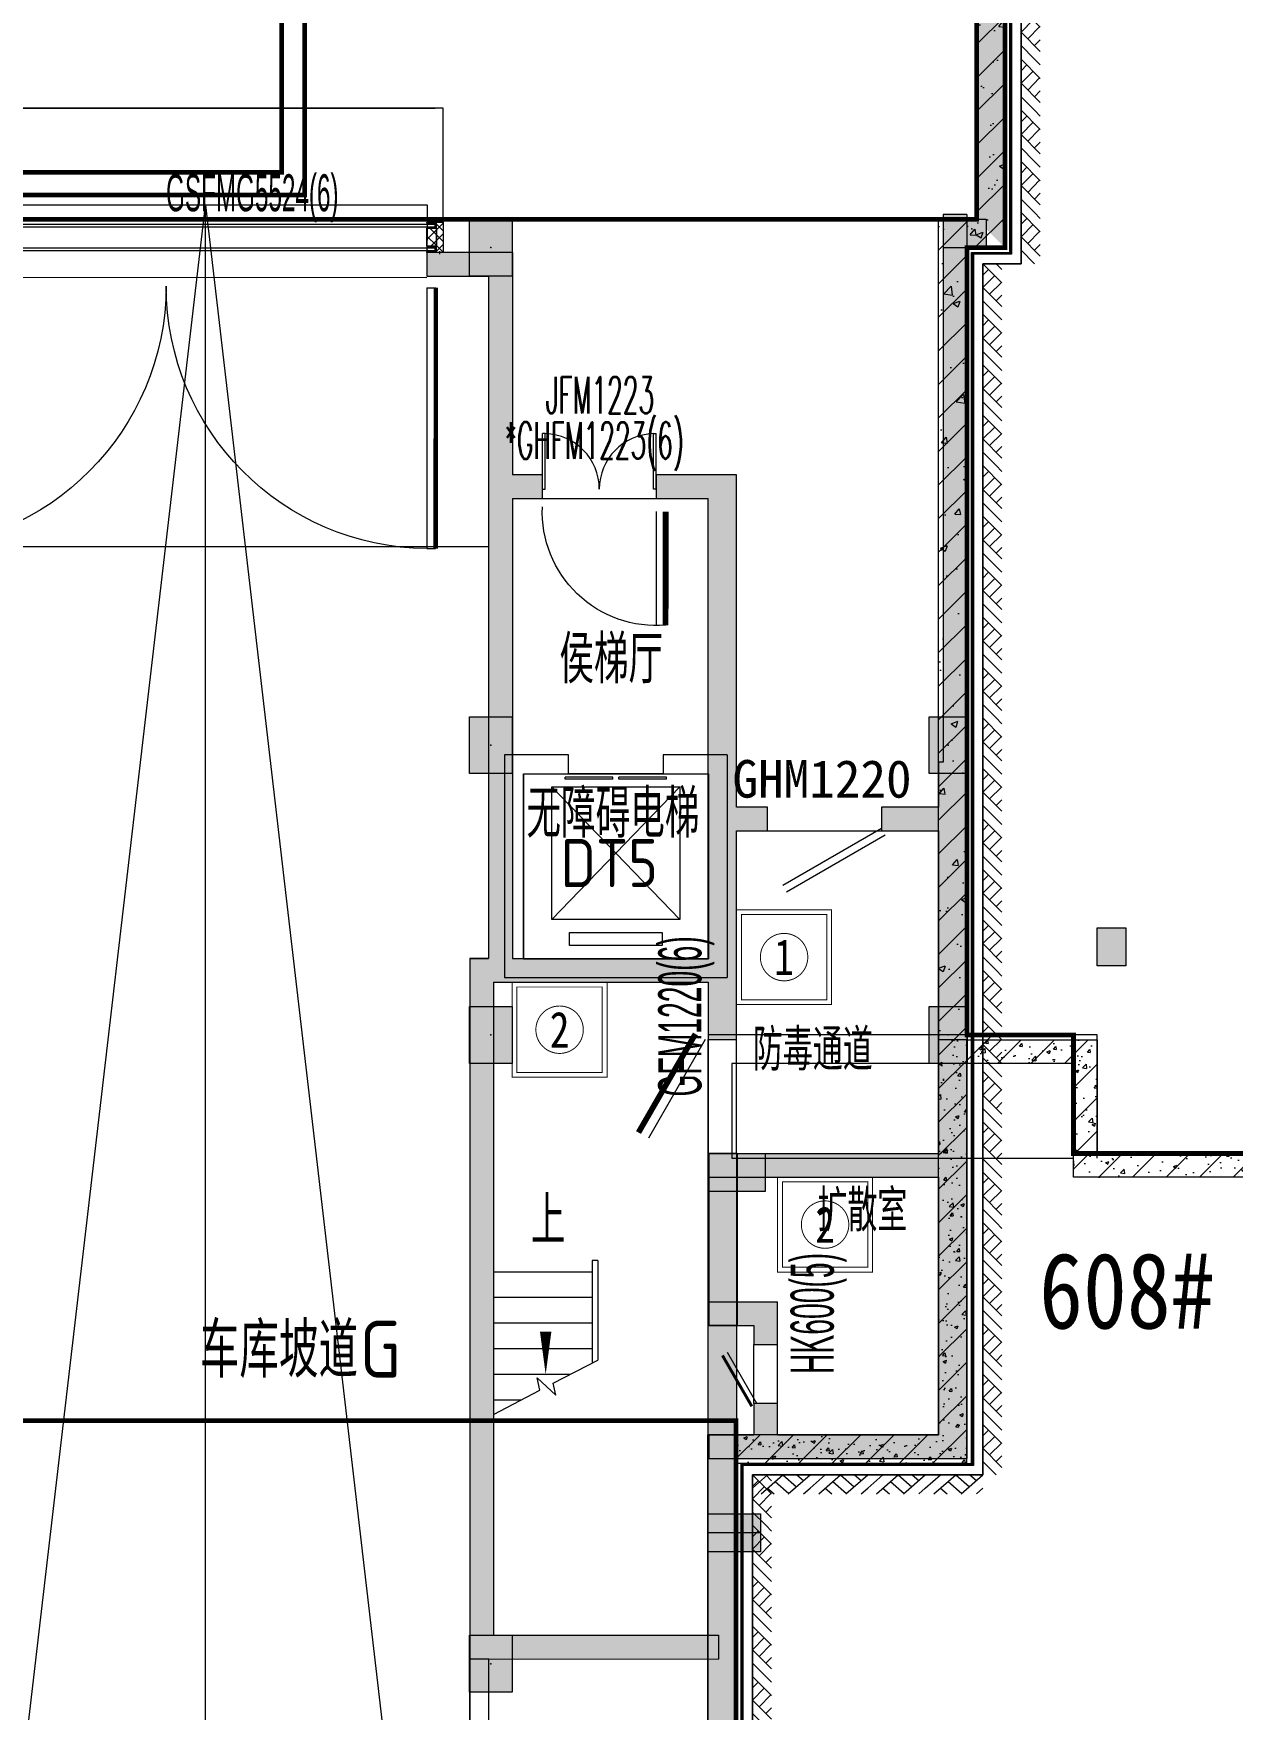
# Model space of a CAD drawing. Extents: x -264757 to 1033689, y 4049843 to 4347093.
# Drawn here: x -31994 to -19357, y 4159546 to 4177216 of the extents above; entities that cross this region are included whole.
import ezdxf
from ezdxf.enums import TextEntityAlignment as Align

# ---------------------------------------------------------------- set-up
doc = ezdxf.new("R2010")
doc.units = 0
doc.header["$LTSCALE"] = 1000
doc.header["$MEASUREMENT"] = 0
doc.linetypes.add('DASH', pattern=[0.35, 0.25, -0.1])
for name, color, linetype in [('AX-01DK-PB01$0$AX-01DK-PB01$0$PUB_TEXT', 8, 'Continuous'), ('AX-01DK-PB01$0$AX-03CK-02-PB01$0$AX-03CK-02-PB01$0$PUB_HATCH', 8, 'Continuous'), ('AX-01DK-PB01$0$AX-03CK-02-PB01$0$AX-03CK-02-PB01$0$人防$0$人防$0$A-WIND-IDEN', 8, 'Continuous')]:
    doc.layers.add(name, color=color, linetype=linetype)
for name, color, linetype, plot in [('AX-01DK-PB01$0$AX-03CK-02-PB01$0$AX-03CK-02-PB01$0$WINDOW_TEXT', 8, 'Continuous', False), ('AX-01DK-PB01$0$AX-03CK-02-PB01$0$AX-03CK-02-PB01$0$人防$0$WINDOW_TEXT', 8, 'Continuous', False), ('AX-01DK-PB01$0$AX-03CK-02-PB01$0$人防$0$人防$0$WINDOW_TEXT', 8, 'Continuous', False)]:
    doc.layers.add(name, color=color, linetype=linetype, plot=plot)
doc.layers.add('无关图层', color=8, linetype='Continuous', lineweight=0)
doc.layers.add('车位归属楼栋范围线', color=7, linetype='Continuous', true_color=0x19e6c7)
doc.styles.add('AX-01DK-PB01$0$AX-01DK-PB01$0$_TCH_DIM', font='SIMPLEX', dxfattribs={"bigfont": 'GBCBIG'})
doc.styles.add('AX-01DK-PB01$0$AX-01DK-PB01$0$AX-01DK-PB01$0$AX-001DK-01-PB01-02$0$Standard', font='gbenor.shx', dxfattribs={"bigfont": 'gbcbig.shx'})
doc.styles.add('AX-01DK-PB01$0$AX-03CK-02-PB01$0$_TCH_DIM', font='SIMPLEX', dxfattribs={"bigfont": 'GBCBIG'})
doc.styles.add('AX-01DK-PB01$0$AX-03CK-02-PB01$0$AX-03CK-02-PB01$0$_TCH_DIM_T3', font='SIMPLEX', dxfattribs={"width": 0.705882, "bigfont": 'GBCBIG'})
doc.styles.add('AX-01DK-PB01$0$AX-03CK-02-PB01$0$AX-03CK-02-PB01$0$人防$0$人防$0$_TCH_DIM', font='$ GAD E', dxfattribs={"width": 0.7, "bigfont": '$ GAD C'})
doc.styles.add('AX-01DK-PB01$0$AX-03CK-02-PB01$0$人防$0$人防$0$_TCH_WINDOW', font='$ GAD E', dxfattribs={"width": 0.7, "bigfont": '$ GAD C'})
doc.styles.add('AX-01DK-PB01$1$AX-001DK-01-PB01-02$0$Standard', font='gbenor.shx', dxfattribs={"bigfont": 'gbcbig.shx'})
doc.styles.add('AX-01DK-PB01$1$AX-001DK-01-PB01-02$0$黑体', font='simhei.ttf')
doc.styles.get("Standard").update_dxf_attribs({"font": 'gbenor.shx', "bigfont": 'gbcbig.shx'})
doc.styles.add('坑编号', font='', dxfattribs={"width": 0.8})
doc.styles.add('宋体', font='')
doc.styles.get('坑编号').set_extended_font_data('SimSun')
doc.styles.get('宋体').set_extended_font_data('SimSun')
pattern_1 = [(45, (-345.37, -29.125), (-56.12660076, 56.12660076), []), (135, (-345.37, -29.125), (-56.12660076, -56.12660076), [])]

# ---------------------------------------------------------------- blocks, each defined once
blk = doc.blocks.new('AX-01DK-PB01-DT$0$$DORLIB2D$00000127')
at = {"layer": '无关图层'}
for points in [[(-0.533, 0.795), (-0.533, 0.69)], [(-0.033, 0.795), (-0.533, 0.795)], [(-0.033, 0.795), (-0.033, 0.69)], [(0.533, 0.795), (0.033, 0.795)], [(0.033, 0.795), (0.033, 0.69)], [(0.533, 0.795), (0.533, 0.69)], [(-0.033, 0.69), (-0.533, 0.69)], [(0.533, 0.69), (0.033, 0.69)], [(0.5, 0.5), (-0.5, 0.5)]]:
    blk.add_lwpolyline(points, dxfattribs=at)
blk = doc.blocks.new('AX-01DK-PB01-DT$0$sdfsdfgdgdgh')
at = {"layer": '无关图层'}
for p, q in [((413949, 4407651), (413274, 4407651)), ((413274, 4407651), (413274, 4405301)), ((413949, 4407451), (413949, 4407651)), ((415624, 4407651), (414949, 4407651)), ((414949, 4407651), (414949, 4407451)), ((415624, 4407651), (415624, 4405301)), ((413474, 4407451), (413949, 4407451)), ((413474, 4407451), (413474, 4405501)), ((413774, 4405914), (413774, 4407314)), ((413774, 4407314), (415124, 4407314)), ((413774, 4405914), (415124, 4407314)), ((413774, 4407314), (415124, 4405914)), ((414949, 4407451), (415424, 4407451)), ((415124, 4407314), (415124, 4405914)), ((415424, 4407451), (415424, 4405501)), ((415124, 4405914), (413774, 4405914)), ((413962, 4405639), (413962, 4405776)), ((413962, 4405776), (414937, 4405776)), ((414937, 4405776), (414937, 4405639)), ((414937, 4405639), (413962, 4405639)), ((413474, 4405501), (415424, 4405501)), ((413274, 4405301), (415624, 4405301))]:
    blk.add_line(p, q, dxfattribs=at)
blk.add_lwpolyline([(413474, 4405501), (413474, 4407451), (415424, 4407451), (415424, 4405501)], close=True, dxfattribs=at)
at = {"layer": '无关图层', "xscale": 1000, "yscale": -200, "zscale": 200}
blk.add_blockref('AX-01DK-PB01-DT$0$$DORLIB2D$00000127', (414449, 4407551), dxfattribs=at)
blk = doc.blocks.new('AX-01DK-PB01$1$$LinePat$素土夯实')
at = {"layer": '无关图层'}
for p, q in [((0, -210), (210, 0)), ((120, -300), (420, 0)), ((420, 0), (608, -188)), ((495, -300), (795, 0)), ((615, 0), (705, -90)), ((210, -210), (300, -300)), ((315, -105), (502, -293)), ((705, -300), (795, -210))]:
    blk.add_line(p, q, dxfattribs=at)
blk = doc.blocks.new('ghdffg44')
at = {"layer": '无关图层'}
h = blk.add_hatch(dxfattribs=at)
h.set_pattern_fill('ANSI37', color=256, scale=50)
h.set_pattern_definition(pattern_1)
h.paths.add_polyline_path([(18259341, 53553200), (18259241, 53553200), (18259241, 53552890), (18259341, 53552890), (18259341, 53552885), (18259171, 53552885), (18259171, 53553205), (18259341, 53553205)])
h = blk.add_hatch(dxfattribs=at)
h.set_pattern_fill('ANSI37', color=256, scale=50)
h.set_pattern_definition(pattern_1)
h.paths.add_polyline_path([(18259241, 53553140), (18259341, 53553140), (18259341, 53552950), (18259241, 53552950)])
for p, q in [((18259206, 53553223), (18259206, 53553193)), ((18259171, 53552885), (18259171, 53551685)), ((18259171, 53551685), (18264926, 53551685))]:
    blk.add_line(p, q, dxfattribs=at)
for points in [[(18259341, 53553200), (18259241, 53553200), (18259241, 53552890), (18259341, 53552890), (18259341, 53552885), (18259171, 53552885), (18259171, 53553205), (18259341, 53553205)], [(18259331, 53553150), (18259336, 53553150), (18259336, 53553145), (18259246, 53553145), (18259246, 53553195), (18259336, 53553195), (18259336, 53553190), (18259331, 53553190), (18259331, 53553185), (18259341, 53553185), (18259341, 53553200), (18259241, 53553200), (18259241, 53553140), (18259341, 53553140), (18259341, 53553155), (18259331, 53553155)], [(18259241, 53553140), (18259341, 53553140), (18259341, 53552950), (18259241, 53552950)], [(18259331, 53552900), (18259336, 53552900), (18259336, 53552895), (18259246, 53552895), (18259246, 53552945), (18259336, 53552945), (18259336, 53552940), (18259331, 53552940), (18259331, 53552935), (18259341, 53552935), (18259341, 53552950), (18259241, 53552950), (18259241, 53552890), (18259341, 53552890), (18259341, 53552905), (18259331, 53552905)]]:
    blk.add_lwpolyline(points, close=True, dxfattribs=at)
for points in [[(18259256, 53553185), (18259256, 53553155)], [(18259256, 53552935), (18259256, 53552905)]]:
    blk.add_lwpolyline(points, dxfattribs=at)
blk = doc.blocks.new('*U130')
at = {"layer": '无关图层'}
for p, q in [((20, 5335), (20, -335)), ((50, 5335), (50, -335)), ((270, 5335), (270, -335)), ((300, 5335), (300, -335))]:
    blk.add_line(p, q, dxfattribs=at)
at = {"layer": '无关图层', "xscale": -1, "rotation": 90}
blk.add_blockref('ghdffg44', (53553205, 18264591), dxfattribs=at)
at = {"layer": '无关图层', "rotation": 90}
blk.add_blockref('ghdffg44', (53553205, -18259591), dxfattribs=at)
at = {"layer": '无关图层'}
blk.add_attdef('卷帘名称', text='', height=350, rotation=90, dxfattribs=at).set_placement((759, 2500), align=Align.CENTER)
blk = doc.blocks.new('*U105')
at = {"layer": '无关图层', "const_width": 10}
for points in [[(1000, 0), (0, 0), (0, 1000), (1000, 1000)], [(950, 50), (50, 50), (50, 950), (950, 950)]]:
    blk.add_lwpolyline(points, close=True, dxfattribs=at)
blk.add_lwpolyline([(500, 750, 0.098491), (404, 731, 0.098491), (323, 677, 0.098491), (269, 596, 0.098491), (250, 500, 0.098491), (269, 404, 0.098491), (323, 323, 0.098491), (404, 269, 0.098491), (500, 250, 0.098491), (596, 269, 0.098491), (677, 323, 0.098491), (731, 404, 0.098491), (750, 500, 0.098491), (731, 596, 0.098491), (677, 677, 0.098491), (596, 731, 0.098491)], format="xyb", close=True, dxfattribs=at)
at = {"layer": '无关图层', "style": '坑编号', "width": 0.8}
blk.add_attdef('X', text='', height=380, dxfattribs=at).set_placement((500, 500), align=Align.MIDDLE_CENTER)
blk = doc.blocks.new('*U111')
at = {"layer": '无关图层', "const_width": 10}
for points in [[(1000, 0), (0, 0), (0, 1000), (1000, 1000)], [(950, 50), (50, 50), (50, 950), (950, 950)]]:
    blk.add_lwpolyline(points, close=True, dxfattribs=at)
blk.add_lwpolyline([(500, 750, 0.098491), (404, 731, 0.098491), (323, 677, 0.098491), (269, 596, 0.098491), (250, 500, 0.098491), (269, 404, 0.098491), (323, 323, 0.098491), (404, 269, 0.098491), (500, 250, 0.098491), (596, 269, 0.098491), (677, 323, 0.098491), (731, 404, 0.098491), (750, 500, 0.098491), (731, 596, 0.098491), (677, 677, 0.098491), (596, 731, 0.098491)], format="xyb", close=True, dxfattribs=at)
at = {"layer": '无关图层', "style": '坑编号', "width": 0.8}
blk.add_attdef('X', text='', height=380, dxfattribs=at).set_placement((500, 500), align=Align.MIDDLE_CENTER)
blk = doc.blocks.new('*U129')
at = {"layer": '无关图层', "const_width": 10}
for points in [[(1000, 0), (0, 0), (0, 1000), (1000, 1000)], [(950, 50), (50, 50), (50, 950), (950, 950)]]:
    blk.add_lwpolyline(points, close=True, dxfattribs=at)
blk.add_lwpolyline([(500, 750, 0.098491), (404, 731, 0.098491), (323, 677, 0.098491), (269, 596, 0.098491), (250, 500, 0.098491), (269, 404, 0.098491), (323, 323, 0.098491), (404, 269, 0.098491), (500, 250, 0.098491), (596, 269, 0.098491), (677, 323, 0.098491), (731, 404, 0.098491), (750, 500, 0.098491), (731, 596, 0.098491), (677, 677, 0.098491), (596, 731, 0.098491)], format="xyb", close=True, dxfattribs=at)
at = {"layer": '无关图层', "style": '坑编号', "width": 0.8}
blk.add_attdef('X', text='', height=380, dxfattribs=at).set_placement((500, 500), align=Align.MIDDLE_CENTER)
blk = doc.blocks.new('SX-CK-PB001-WNC$1$20211103.13313578')
at = {"layer": '无关图层'}
h = blk.add_hatch(color=256, dxfattribs=at)
h.dxf.hatch_style = 1
h.paths.add_polyline_path([(0, 600), (450, 600), (450, 0), (0, 0)])
blk.add_lwpolyline([(0, 600), (450, 600), (450, 0), (0, 0)], close=True, dxfattribs=at)
blk.add_point((225, 300), dxfattribs=at)
blk = doc.blocks.new('SX-CK-PB001-WNC$1$20211103.13313888')
at = {"layer": '无关图层'}
h = blk.add_hatch(color=256, dxfattribs=at)
h.dxf.hatch_style = 1
h.paths.add_polyline_path([(0, 600), (400, 600), (400, 0), (0, 0)])
blk.add_lwpolyline([(0, 600), (400, 600), (400, 0), (0, 0)], close=True, dxfattribs=at)
blk.add_point((200, 300), dxfattribs=at)
blk = doc.blocks.new('AX-01DK-PB01$0$AX-03CK-02-PB01$0$AX-03CK-02-PB01$0$人防$0$人防$0$$DorLib2D$00000191')
at = {"layer": '无关图层'}
blk.add_line((-0.5, 0.15), (0.366, 0.65), dxfattribs=at)
at = {"layer": '无关图层', "const_width": 0.05}
blk.add_lwpolyline([(-0.55, 0.237), (0.316, 0.737)], dxfattribs=at)
blk = doc.blocks.new('AX-01DK-PB01$0$AX-03CK-02-PB01$0$AX-03CK-02-PB01$0$人防$0$$DorLib2D$00000181')
at = {"layer": '无关图层'}
for p, q in [((-0.533, 0.141), (0.333, 0.641)), ((-0.5, 0.083), (0.366, 0.583))]:
    blk.add_line(p, q, dxfattribs=at)
blk = doc.blocks.new('AX-01DK-PB01$0$AX-03CK-02-PB01$0$人防$0$人防$0$$U_DORLIB2D$00000002')
at = {"layer": '无关图层'}
for p, q in [((-0.5, 0.545), (-0.5167, 0.545)), ((-0.5, 0.045), (-0.5, 0.545)), ((0.5, 0.045), (0.5, 0.545)), ((0.5, 0.545), (0.5167, 0.545)), ((-0.5, 0.045), (-0.5167, 0.045)), ((0.5, 0.045), (0.5167, 0.045)), ((-0.5, 0.025), (0.5, 0.025))]:
    blk.add_line(p, q, dxfattribs=at)
at = {"layer": '无关图层', "const_width": 0.00833}
for points in [[(-0.5167, 0.045), (-0.5167, 0.545)], [(0.5167, 0.045), (0.5167, 0.545)]]:
    blk.add_lwpolyline(points, dxfattribs=at)
at = {"layer": '无关图层'}
for centre, start, end in [((-0.5042, 0.0408), 0.0945, 89.5248), ((0.5042, 0.0408), 90.4752, 179.9055)]:
    blk.add_arc(centre, 0.5042, start, end, dxfattribs=at)
blk = doc.blocks.new('AX-01DK-PB01$0$AX-03CK-02-PB01$0$AX-03CK-02-PB01$0$$U_DORLIB2D$00000009')
at = {"layer": '无关图层'}
blk.add_line((0.5, 0.219), (0.5, 1.213), dxfattribs=at)
at = {"layer": '无关图层', "const_width": 0.05}
blk.add_lwpolyline([(0.583, 0.219), (0.583, 1.219)], dxfattribs=at)
at = {"layer": '无关图层'}
blk.add_arc((0.5, 0.219), 1.001, 85.224, 182.3859, dxfattribs=at)
blk = doc.blocks.new('AX-01DK-PB01$0$AX-001DK-01-PB01-02$0$$DorLib2D$00000002')
at = {"layer": '无关图层'}
for p, q in [((-0.5, 0), (-0.5, 0.4875)), ((-0.475, 0.4875), (-0.5, 0.4875)), ((-0.475, 0), (-0.475, 0.4875)), ((0.475, 0), (0.475, 0.4875)), ((0.475, 0.4875), (0.5, 0.4875)), ((0.5, 0), (0.5, 0.4875)), ((-0.5, 0), (-0.475, 0)), ((0.5, 0), (0.475, 0))]:
    blk.add_line(p, q, dxfattribs=at)
at = {"layer": '无关图层', "lineweight": 13}
for centre, start, end in [((-0.4875, 0), 0, 88.53072), ((0.4875, 0), 91.46928, 180)]:
    blk.add_arc(centre, 0.4875, start, end, dxfattribs=at)

msp = doc.modelspace()

# ---------------------------------------------------------------- hatches: boundary and pattern name
at = {"layer": 'AX-01DK-PB01$0$AX-03CK-02-PB01$0$AX-03CK-02-PB01$0$PUB_HATCH'}
for points in [[(-22407.4, 4175308.4), (-22407.4, 4169533), (-22157.4, 4169533), (-22157.4, 4175308.4)], [(-26947.4, 4174907.2), (-27847.4, 4174907.3), (-27847.4, 4174657.3), (-27197.4, 4174657.2)], [(-26947.4, 4174907.2), (-27197.4, 4174657.2), (-27197.4, 4172437.6), (-27030.7, 4172437.6), (-26947.4, 4172562.6)], [(-26947.4, 4172312.6), (-26631.2, 4172312.6), (-26631.2, 4172562.6), (-26947.4, 4172562.6), (-27030.7, 4172437.6)], [(-24583.7, 4172562.3), (-25431.2, 4172562.4), (-25431.2, 4172312.4), (-24883.7, 4172312.4)], [(-24683.6, 4168933.3), (-24583.6, 4169058.3), (-24583.7, 4172562.3), (-24883.7, 4172312.4), (-24883.6, 4168933.3)], [(-27030.7, 4172437.6), (-27197.4, 4172437.6), (-27197.4, 4167463), (-27072.4, 4167379.7), (-26947.4, 4167463), (-26947.4, 4172312.6)], [(-22157.4, 4169533), (-22457.4, 4169533), (-22457.4, 4169058), (-22357.4, 4168933), (-22157.4, 4168933)], [(-24783.6, 4167337.8), (-24583.6, 4167337.8), (-24583.6, 4168808.3), (-24683.6, 4168933.3), (-24883.6, 4168933.3), (-24883.6, 4167462.8)], [(-24583.6, 4168808.3), (-24257.4, 4168808.2), (-24257.4, 4169058.2), (-24583.6, 4169058.3), (-24683.6, 4168933.3)], [(-22457.4, 4169058), (-23057.4, 4169058.1), (-23057.4, 4168808.1), (-22457.4, 4168808), (-22357.4, 4168933)], [(-22357.4, 4168933), (-22457.4, 4168808), (-22457.4, 4165408), (-22357.4, 4165283), (-22157.4, 4165283), (-22157.4, 4168933)], [(-27147.4, 4167213), (-27397.4, 4167463.1), (-27397.4, 4160078.6), (-27147.4, 4160328.6)], [(-27397.4, 4167463.1), (-27147.4, 4167213), (-27072.4, 4167213), (-27072.4, 4167379.7), (-27197.4, 4167463)], [(-27072.4, 4167379.7), (-27072.4, 4167213), (-24883.6, 4167212.8), (-24783.6, 4167337.8), (-24883.6, 4167462.8), (-26947.4, 4167463)], [(-24883.6, 4167212.8), (-24883.6, 4166608.3), (-24583.6, 4166608.3), (-24583.6, 4167337.8), (-24783.6, 4167337.8)], [(-24583.6, 4165408.3), (-24883.6, 4165408.3), (-24883.5, 4165158.3)], [(-24883.5, 4165158.3), (-22457.4, 4165158), (-22357.4, 4165283), (-22457.4, 4165408), (-24583.6, 4165408.3)], [(-22357.4, 4165283), (-22457.4, 4165158), (-22457.4, 4162443.1), (-22157.4, 4162193.1), (-22157.4, 4165283)], [(-24876.3, 4163593.3), (-24401.4, 4163593.3), (-24151.4, 4163843.3), (-24876.3, 4163843.3)], [(-24401.4, 4163593.3), (-24401.4, 4163393.3), (-24151.4, 4163393.3), (-24151.4, 4163843.3)], [(-24151.3, 4162443.3), (-24151.3, 4162773.3), (-24401.3, 4162773.3), (-24401.3, 4162443.3), (-24276.4, 4162360)], [(-24876.4, 4162193.4), (-24276.4, 4162193.3), (-24276.4, 4162360), (-24401.3, 4162443.3), (-24876.3, 4162443.4)], [(-24276.4, 4162360), (-24276.4, 4162193.3), (-22157.4, 4162193.1), (-22457.4, 4162443.1), (-24151.3, 4162443.3)], [(-27147.4, 4160328.6), (-27397.4, 4160078.6), (-24776.4, 4160078.4), (-24776.4, 4160328.4)]]:
    msp.add_hatch(color=256, dxfattribs=at).paths.add_polyline_path(points)
at = {"layer": '无关图层'}
for points in [[(-22055.5, 4195663.1), (-22055.5, 4175258), (-21755.5, 4174958), (-21755.5, 4195663.1)], [(-22407.4, 4174958), (-21954.6, 4174958), (-21954.6, 4175258), (-22407.4, 4175258)], [(-21754.6, 4174958), (-21754.6, 4174958), (-21754.6, 4175258), (-21754.6, 4175258)], [(-20783.1, 4167788), (-20483.1, 4167788), (-20483.1, 4167388), (-20783.1, 4167388)], [(-24283.3, 4165008), (-24883.3, 4165008), (-24883.3, 4165408), (-24283.3, 4165408)], [(-24876.7, 4165408.3), (-24877.2, 4163593.4), (-24577.2, 4163593.3), (-24576.7, 4165408.2)], [(-24889.6, 4162443.4), (-24889.6, 4139854.3), (-24589.6, 4139854.3), (-24589.6, 4162443.4)], [(-24333.6, 4161208), (-24883.5, 4161208), (-24883.5, 4161608), (-24333.6, 4161608)]]:
    msp.add_hatch(color=256, dxfattribs=at).paths.add_polyline_path(points)
h = msp.add_hatch(dxfattribs=at)
h.set_pattern_fill('钢筋混凝土', color=256, scale=100)
h.set_pattern_definition([(45, (-4e-05, 0.0001), (-176.776695, 176.776695), []), (50, (-4e-05, 0.0001), (717.26018, -62.752135), [75, -825]), (355, (-4e-05, 0.0001), (-138.75133, 752.19213), [60, -660]), (100.4514, (59.8, -5.2), (578.50938, 689.43954), [63.74019, -701.14211]), (46.1842, (-4e-05, 200), (1067.24105, -165.51901), [112.5, -1237.5]), (96.6356, (88.9, 186.2), (934.6627, 974.11787), [95.6103, -1051.713]), (351.1842, (-4e-05, 200), (934.66195, 974.1186), [90, -990]), (21, (100, 150), (596.90705, -402.61889), [75, -825]), (326, (100, 150), (243.31533, 725.15005), [60, -660]), (71.4514, (149.74, 116.45), (840.22263, 322.5305), [63.74019, -701.14211]), (37.5, (-4e-05, 0.0001), (12.159855, 332.893854), [0, -652, 0, -670, 0, -662.5]), (7.5, (-4e-05, 0.0001), (263.069537, 394.411712), [0, -382, 0, -637, 0, -252.5]), (327.5, (-223, 0.0001), (533.822436, -22.554872), [0, -250, 0, -780, 0, -1035]), (317.5, (-323, 0.0001), (583.18617, 100.10498), [0, -325, 0, -518, 0, -735])])
h.paths.add_polyline_path([(-22054.6, 4182113.1), (-21754.6, 4182113.1), (-21754.6, 4174958), (-22154.6, 4174958), (-22154.6, 4166608), (-22454.6, 4166608), (-22454.6, 4175258), (-22054.6, 4175258)])
h = msp.add_hatch(dxfattribs=at)
h.set_pattern_fill('ARMORED', color=256, scale=100)
h.set_pattern_definition([(50, (-4e-05, 0.0001), (358.630091, -31.376067), [37.5, -412.5]), (355, (-4e-05, 0.0001), (-69.375667, 376.096067), [30, -330]), (100.4514, (29.9, -2.6), (289.25469, 344.71977), [31.870095, -350.571056]), (46.1842, (-4e-05, 100), (533.620524, -82.759507), [56.25, -618.75]), (96.6356, (44.47, 93.1), (467.33135, 487.058935), [47.805144, -525.8565]), (351.1842, (-4e-05, 100), (467.33097, 487.0593), [45, -495]), (21, (50, 75), (298.453526, -201.309445), [37.5, -412.5]), (326, (50, 75), (121.657666, 362.575023), [30, -330]), (71.4514, (74.87, 58.22), (420.111314, 161.265248), [31.870095, -350.571056]), (37.5, (-4e-05, 0.0001), (6.0799277, 166.446927), [0, -326, 0, -335, 0, -331.25]), (7.5, (-4e-05, 0.0001), (131.534769, 197.205856), [0, -191, 0, -318.5, 0, -126.25]), (327.5, (-111.5, 0.0001), (266.911218, -11.277436), [0, -125, 0, -390, 0, -517.5]), (317.5, (-161.5, 0.0001), (291.593085, 50.052491), [0, -162.5, 0, -259, 0, -367.5]), (45, (-4e-05, 0.0001), (-176.776695, 176.776695), [])])
h.paths.add_polyline_path([(-24583.3, 4162143.2), (-22158.3, 4162143.1), (-22158.3, 4166608), (-22458.3, 4166608), (-22458.3, 4162443.1), (-24583.3, 4162443.1)])
h = msp.add_hatch(dxfattribs=at)
h.set_pattern_fill('ARMORED', color=256, scale=50, style=0)
h.set_pattern_definition([(50, (-4e-05, 0.0001), (358.630091, -31.376067), [37.5, -412.5]), (355, (-4e-05, 0.0001), (-69.375667, 376.096067), [30, -330]), (100.4514, (29.9, -2.6), (289.25469, 344.71977), [31.870095, -350.571056]), (46.1842, (-4e-05, 100), (533.620524, -82.759507), [56.25, -618.75]), (96.6356, (44.47, 93.1), (467.33135, 487.058935), [47.805144, -525.8565]), (351.1842, (-4e-05, 100), (467.33097, 487.0593), [45, -495]), (21, (50, 75), (298.453526, -201.309445), [37.5, -412.5]), (326, (50, 75), (121.657666, 362.575023), [30, -330]), (71.4514, (74.87, 58.22), (420.111314, 161.265248), [31.870095, -350.571056]), (37.5, (-4e-05, 0.0001), (6.0799277, 166.446927), [0, -326, 0, -335, 0, -331.25]), (7.5, (-4e-05, 0.0001), (131.534769, 197.205856), [0, -191, 0, -318.5, 0, -126.25]), (327.5, (-111.5, 0.0001), (266.911218, -11.277436), [0, -125, 0, -390, 0, -517.5]), (317.5, (-161.5, 0.0001), (291.593085, 50.052491), [0, -162.5, 0, -259, 0, -367.5]), (45, (-4e-05, 0.0001), (-176.776695, 176.776695), [])])
h.paths.add_polyline_path([(-22158.3, 4166608), (-20783.1, 4166608), (-20783.1, 4165408), (-21033.1, 4165408), (-21033.1, 4166358), (-22158.3, 4166358)])
h = msp.add_hatch(dxfattribs=at)
h.set_pattern_fill('ARMORED', color=256, scale=100)
h.set_pattern_definition([(50, (-1094319.67, 3769420.53), (358.63009, -31.37607), [37.5, -412.5]), (355, (-1094319.67, 3769420.53), (-69.37567, 376.09607), [30, -330]), (100.4514, (-1094289.8, 3769417.9), (289.25469, 344.71977), [31.8701, -350.57106]), (46.1842, (-1094319.67, 3769520.53), (533.62052, -82.7595), [56.25, -618.75]), (96.6356, (-1094275.2, 3769513.63), (467.33135, 487.05894), [47.80514, -525.8565]), (351.1842, (-1094319.67, 3769520.5), (467.33097, 487.0593), [45, -495]), (21, (-1094269.67, 3769495.53), (298.453526, -201.309445), [37.5, -412.5]), (326, (-1094269.67, 3769495.53), (121.65767, 362.57502), [30, -330]), (71.4514, (-1094244.8, 3769478.75), (420.11131, 161.26525), [31.8701, -350.57106]), (37.5, (-1094319.67, 3769420.53), (6.079928, 166.446927), [0, -326, 0, -335, 0, -331.25]), (7.5, (-1094319.67, 3769420.53), (131.53477, 197.205856), [0, -191, 0, -318.5, 0, -126.25]), (327.5, (-1094431.17, 3769420.53), (266.911218, -11.277436), [0, -125, 0, -390, 0, -517.5]), (317.5, (-1094481.17, 3769420.53), (291.593085, 50.05249), [0, -162.5, 0, -259, 0, -367.5]), (45, (-1094319.67, 3769420.53), (-176.776695, 176.776695), [])])
h.paths.add_polyline_path([(-24883.6, 4165408), (-24583.6, 4165408), (-24583.3, 4152908), (-24883.3, 4152908)])
h = msp.add_hatch(color=256, dxfattribs=at)
h.dxf.hatch_style = 1
h.paths.add_polyline_path([(-24283.3, 4165008), (-24883.3, 4165008), (-24883.3, 4165408), (-24283.3, 4165408)])
h = msp.add_hatch(dxfattribs=at)
h.set_pattern_fill('ARMORED', color=256, scale=50, style=0)
h.set_pattern_definition([(50, (-24883.4, 4152908.02), (358.63, -31.376), [37.5, -412.5]), (355, (-24883.4, 4152908.02), (-69.376, 376.096), [30, -330]), (100.4514, (-24853.53, 4152905.4), (289.255, 344.72), [31.87, -350.571]), (46.1842, (-24883.4, 4153008.02), (533.62, -82.76), [56.25, -618.75]), (96.6356, (-24838.94, 4153001.13), (467.331, 487.059), [47.805, -525.856]), (351.184, (-24883.4, 4153008), (467.33, 487.06), [45, -495]), (21, (-24833.4, 4152983.02), (298.4535, -201.3094), [37.5, -412.5]), (326, (-24833.4, 4152983.02), (121.658, 362.575), [30, -330]), (71.4514, (-24808.54, 4152966.25), (420.111, 161.265), [31.87, -350.571]), (37.5, (-24883.41, 4152908.02), (6.0799, 166.4469), [0, -326, 0, -335, 0, -331.25]), (7.5, (-24883.41, 4152908.02), (131.5348, 197.2059), [0, -191, 0, -318.5, 0, -126.25]), (327.5, (-24994.91, 4152908.02), (266.9112, -11.2774), [0, -125, 0, -390, 0, -517.5]), (317.5, (-25044.91, 4152908.02), (291.593, 50.0525), [0, -162.5, 0, -259, 0, -367.5]), (45, (-24883.41, 4152908.02), (-176.7767, 176.7767), [])])
h.paths.add_polyline_path([(-21033.1, 4165408), (-18533.5, 4165408), (-18533.5, 4165158), (-21033.1, 4165158)])
h = msp.add_hatch(color=256, dxfattribs=at)
h.dxf.hatch_style = 1
h.paths.add_polyline_path([(-24333.5, 4161608), (-24333.5, 4161408), (-24633.3, 4161408), (-24633, 4161408), (-24883, 4161408), (-24883.3, 4161608)])

# ---------------------------------------------------------------- linework, layer by layer
for p, q in [((-22055.5, 4195663.1), (-22055.5, 4175258)), ((-21755.5, 4195663.1), (-21755.5, 4174958)), ((-21705, 4174908), (-21704.9, 4195408)), ((-21694.9, 4195398), (-21695, 4174898)), ((-21684.9, 4195388), (-21685, 4174888)), ((-21585, 4174788), (-21584.9, 4195288)), ((-21584.9, 4195288), (-21585, 4174788)), ((-33347.6, 4175408), (-27846.6, 4175408)), ((-32932.9, 4151808), (-30182.9, 4175406.7)), ((-30182.9, 4151808), (-30182.9, 4175406.7, 0)), ((-30182.9, 4175406.7), (-27432.9, 4151808)), ((-27846.6, 4175408), (-27848.6, 4174658)), ((-22407.4, 4175308.4), (-22407.4, 4169533)), ((-22157.4, 4175308.4), (-22407.4, 4175308.4)), ((-22157.4, 4175308.4), (-22157.4, 4169533)), ((-22407.4, 4175258), (-21954.6, 4175258)), ((-22407.4, 4175258), (-22407.4, 4174958)), ((-21954.6, 4175258), (-21954.6, 4174958)), ((-21754.6, 4175258), (-21754.6, 4175258)), ((-21754.6, 4175258), (-21754.6, 4174958)), ((-21754.6, 4175258), (-21754.6, 4174958)), ((-22407.4, 4174958), (-21954.6, 4174958)), ((-21754.6, 4174958), (-21754.6, 4174958)), ((-26947.4, 4174907.2), (-27847.4, 4174907.3)), ((-27847.4, 4174907.3), (-27847.4, 4174657.3)), ((-26947.4, 4174907.2), (-26947.4, 4172562.6)), ((-22107.7, 4162138.7), (-22107.8, 4174908)), ((-22107.8, 4174908), (-21705, 4174908)), ((-21695, 4174898), (-22097.8, 4174898)), ((-22097.8, 4174898), (-22097.7, 4162128.7)), ((-21685, 4174888), (-22087.8, 4174888)), ((-22087.8, 4174888), (-22087.7, 4162118.7)), ((-21987.7, 4162018.7), (-21987.8, 4174788)), ((-21987.8, 4174788), (-21585, 4174788)), ((-21585, 4174788), (-21987.8, 4174788)), ((-21987.8, 4174788), (-21987.7, 4162018.7)), ((-27848.6, 4174658), (-27197.6, 4174658.2)), ((-27847.4, 4174657.3), (-27197.4, 4174657.2)), ((-27197.6, 4174658.2), (-27197.6, 4167464)), ((-27197.4, 4174657.2), (-27197.4, 4172437.6)), ((-26631.2, 4172562.6), (-26947.4, 4172562.6)), ((-26631.2, 4172312.6), (-26631.2, 4172562.6)), ((-24583.7, 4172562.3), (-25431.2, 4172562.4)), ((-25431.2, 4172562.4), (-25431.2, 4172312.4)), ((-24583.6, 4169058.3), (-24583.7, 4172562.3)), ((-27197.4, 4172437.6), (-27197.4, 4167463)), ((-26947.4, 4172312.6), (-26631.2, 4172312.6)), ((-26947.4, 4172312.6), (-26947.4, 4167463)), ((-26631.2, 4172312.6), (-25431.2, 4172312.4)), ((-25431.2, 4172312.4), (-24883.7, 4172312.4)), ((-24883.6, 4168933.3), (-24883.7, 4172312.4)), ((-33997.6, 4171808), (-27197.6, 4171808)), ((-22407.4, 4169533), (-22457.4, 4169533)), ((-22457.4, 4169533), (-22457.4, 4169058)), ((-22157.4, 4169533), (-22157.4, 4168933)), ((-24883.6, 4167462.8), (-24883.6, 4168933.3)), ((-24257.4, 4169058.2), (-24583.6, 4169058.3)), ((-24257.4, 4168808.2), (-24257.4, 4169058.2)), ((-22457.4, 4169058), (-23057.4, 4169058.1)), ((-23057.4, 4169058.1), (-23057.4, 4168808.1)), ((-22157.4, 4168933), (-22157.4, 4165283)), ((-24583.6, 4168808.3), (-24257.4, 4168808.2)), ((-24583.6, 4167337.8), (-24583.6, 4168808.3)), ((-24257.4, 4168808.2), (-23057.4, 4168808.1)), ((-23057.4, 4168808.1), (-22457.4, 4168808)), ((-22457.4, 4168808), (-22457.4, 4165408)), ((-27397.2, 4167464), (-27397.6, 4151808)), ((-27397.4, 4167463.1), (-27397.4, 4160078.6)), ((-27397.4, 4167463.1), (-27197.4, 4167463)), ((-27197.6, 4167464), (-27397.2, 4167464)), ((-26947.4, 4167463), (-24883.6, 4167462.8)), ((-24583.6, 4166608.3), (-24583.6, 4167337.8)), ((-27147.4, 4167213), (-27147.4, 4160328.6)), ((-27147.4, 4167213), (-27072.4, 4167213)), ((-27072.4, 4167213), (-24883.6, 4167212.8)), ((-24883.6, 4167212.8), (-24883.6, 4166608.3)), ((-24883.6, 4165408.3), (-24883.6, 4166608.3)), ((-24883.6, 4166608.3), (-24583.6, 4166608.3)), ((-24583.6, 4165408.3), (-24583.6, 4166608.3)), ((-24583.6, 4165408.3), (-24883.6, 4165408.3)), ((-24883.6, 4165408.3), (-24883.5, 4165158.3)), ((-24876.7, 4165408.3), (-24877.2, 4163593.4)), ((-24576.7, 4165408.2), (-24876.7, 4165408.3)), ((-24583.6, 4165408.3), (-22457.4, 4165408)), ((-24576.7, 4165408.2), (-24577.2, 4163593.3)), ((-22157.4, 4165283), (-22157.4, 4162193.1)), ((-24883.5, 4165158.3), (-22457.4, 4165158)), ((-22457.4, 4165158), (-22457.4, 4162443.1)), ((-27146.3, 4164158.4), (-27146.3, 4162657.6)), ((-26106.3, 4164158.4), (-27146.3, 4164158.4)), ((-26106.3, 4164278.4), (-26106.3, 4163198)), ((-26046.3, 4164278.4), (-26106.3, 4164278.4)), ((-26046.3, 4164278.4), (-26046.3, 4163229.1)), ((-26046.3, 4164158.4), (-26046.3, 4163229.1)), ((-26106.3, 4163888.4), (-27146.3, 4163888.4)), ((-24876.3, 4163843.3), (-24151.4, 4163843.3)), ((-24876.3, 4163843.3), (-24876.3, 4163593.3)), ((-24151.4, 4163393.3), (-24151.4, 4163843.3)), ((-26106.3, 4163618.4), (-27146.3, 4163618.4)), ((-24577.2, 4163593.3), (-24877.2, 4163593.4)), ((-24876.3, 4163593.3), (-24401.4, 4163593.3)), ((-24401.4, 4163593.3), (-24401.4, 4163393.3)), ((-26106.3, 4163348.4), (-27146.3, 4163348.4)), ((-24401.3, 4162773.3), (-24401.4, 4163393.3)), ((-24401.4, 4163393.3), (-24151.4, 4163393.3)), ((-24151.3, 4162773.3), (-24151.4, 4163393.3)), ((-26516.6, 4162984.8), (-26046.3, 4163229.1)), ((-26336.5, 4163078.4), (-27146.3, 4163078.4)), ((-27146.3, 4162657.6), (-26658.4, 4162911.1)), ((-26658.4, 4162911.1), (-26687.5, 4163043)), ((-26687.5, 4163043), (-26489.3, 4162861.1)), ((-26489.3, 4162861.1), (-26516.6, 4162984.8)), ((-26856.2, 4162808.4), (-27146.3, 4162808.4)), ((-24151.3, 4162773.3), (-24401.3, 4162773.3)), ((-24401.3, 4162773.3), (-24401.3, 4162443.3)), ((-24151.3, 4162443.3), (-24151.3, 4162773.3)), ((-24889.6, 4162443.4), (-24889.6, 4139854.3)), ((-24589.6, 4162443.4), (-24889.6, 4162443.4)), ((-24876.3, 4162443.4), (-24876.4, 4162193.4)), ((-24876.3, 4162443.4), (-24401.3, 4162443.3)), ((-24589.6, 4162443.4), (-24589.6, 4139854.3)), ((-24151.3, 4162443.3), (-22457.4, 4162443.1)), ((-24876.4, 4162193.4), (-24276.4, 4162193.3)), ((-24540.8, 4132943.1), (-24537.1, 4162138.7)), ((-24537.1, 4162138.7), (-22107.7, 4162138.7)), ((-24527.1, 4162128.7), (-24530.8, 4132933.1)), ((-22097.7, 4162128.7), (-24527.1, 4162128.7)), ((-24517.1, 4162118.7), (-24520.8, 4132923.1)), ((-22087.7, 4162118.7), (-24517.1, 4162118.7)), ((-24276.4, 4162193.3), (-22157.4, 4162193.1)), ((-24420.8, 4132823.1), (-24417.2, 4162018.7)), ((-24417.2, 4162018.7), (-24420.8, 4132823.1)), ((-24417.2, 4162018.7), (-21987.7, 4162018.7)), ((-21987.7, 4162018.7), (-24417.2, 4162018.7)), ((-27147.4, 4160328.6), (-24776.4, 4160328.4)), ((-24776.4, 4160328.4), (-24776.4, 4160078.4)), ((-27397.4, 4160078.6), (-24776.4, 4160078.4)), ((-27397.4, 4151908), (-27397, 4160078.6)), ((-27397, 4160078.6), (-27197, 4160078.6)), ((-27197.4, 4152108), (-27197, 4160078.6))]:
    msp.add_line(p, q, dxfattribs=at)
for points in [[(-22054.6, 4182113.1), (-21754.6, 4182113.1), (-21754.6, 4174958), (-22154.6, 4174958), (-22154.6, 4166608), (-22454.6, 4166608), (-22454.6, 4175258), (-22054.6, 4175258)], [(-20783.1, 4167788), (-20483.1, 4167788), (-20483.1, 4167388), (-20783.1, 4167388)], [(-22158.3, 4166608), (-20783.1, 4166608), (-20783.1, 4165408), (-21033.1, 4165408), (-21033.1, 4166358), (-22158.3, 4166358)], [(-21034.3, 4165358), (-21034.3, 4166358), (-24633.9, 4166358), (-24633.9, 4165358)], [(-24883.6, 4165408), (-24583.6, 4165408), (-24583.3, 4152908), (-24883.3, 4152908)], [(-24283.3, 4165008), (-24883.3, 4165008), (-24883.3, 4165408), (-24283.3, 4165408)], [(-24283.3, 4165008), (-24883.3, 4165008), (-24883.3, 4165408), (-24283.3, 4165408)], [(-21033.1, 4165408), (-18533.5, 4165408), (-18533.5, 4165158), (-21033.1, 4165158)], [(-24333.6, 4161208), (-24883.5, 4161208), (-24883.5, 4161608), (-24333.6, 4161608)]]:
    msp.add_lwpolyline(points, close=True, dxfattribs=at)
for points in [[(-20783.8, 4165358), (-20784.3, 4166658), (-24883.9, 4166658), (-24883.9, 4165358)], [(-24583.3, 4162143.2), (-22158.3, 4162143.1), (-22158.3, 4166608), (-22458.3, 4166608), (-22458.3, 4162443.1), (-24583.3, 4162443.1), (-24583.3, 4162358.2)]]:
    msp.add_lwpolyline(points, dxfattribs=at)
msp.add_lwpolyline([(-26596.3, 4164293.4, 0, 0, 0), (-26596.3, 4163078.4, 0, 120, 0), (-26596.3, 4163528.4, 0, 0, 0)], format="xyseb", dxfattribs=at)
at = {"layer": '无关图层', "ltscale": 0.5}
msp.add_lwpolyline([(-24333.5, 4161608), (-24333.5, 4161408), (-24633.3, 4161408), (-24633, 4161408), (-24883, 4161408), (-24883.3, 4161608)], close=True, dxfattribs=at)
at = {"layer": '无关图层'}
msp.add_point((-22104.6, 4175158), dxfattribs=at)
at = {"layer": '车位归属楼栋范围线', "linetype": 'DASH', "ltscale": 5, "const_width": 50}
for points in [[(-89059.6, 4221559.2), (-89059.6, 4170077), (-79712.9, 4170077), (-79712.9, 4170377.6), (-73439.8, 4170377.6), (-73439.8, 4169128), (-33779.6, 4169128.3), (-33779.6, 4175753.5), (-29378.4, 4175753.5), (-29378.4, 4186909.9), (-33152.6, 4186909.9), (-33152.6, 4194358), (-31806.4, 4194358), (-31806.4, 4195803.4), (-32656.4, 4195803.4), (-32656.4, 4204358), (-28828.7, 4204358), (-28828.7, 4215897.7)], [(-33283.3, 4146883.7), (-33283.3, 4175514.4), (-29137.4, 4175514.4), (-29137.4, 4186656.6), (-44355, 4186656.6), (-44355, 4191625.1), (-47611.1, 4191625.1), (-47611.1, 4186680.1), (-55404.2, 4186680.1), (-55404.2, 4191908), (-58670.9, 4191908), (-58670.9, 4186858), (-70304.1, 4186858), (-70303.6, 4191907.5), (-77719.4, 4191908.3), (-77719.4, 4186558.3), (-88759.6, 4186558.3), (-88759.6, 4169777), (-77533.6, 4169777), (-77534.3, 4165409), (-76833.6, 4165408), (-76833.1, 4158725), (-81133.4, 4158725), (-81133.4, 4140728.4)], [(-24589.9, 4147414.7), (-24589.9, 4162591.4), (-39803, 4162591.4), (-39803, 4157570.6), (-50949.7, 4157570.6), (-50949.7, 4151410.9), (-58330.8, 4151410.9), (-58330.8, 4139628.4)]]:
    msp.add_lwpolyline(points, dxfattribs=at)
at = {"layer": '车位归属楼栋范围线', "linetype": 'DASH', "ltscale": 5}
for points in [[(-5783.1, 4166608, 50, 50, 0), (-13783.1, 4166608, 50, 50, 0), (-13783.1, 4165408, 50, 50, 0), (-15783.3, 4165408, 50, 50, 0), (-15783.3, 4167788, 50, 50, 0), (-18783.5, 4167788, 50, 50, 0), (-18783.3, 4165408, 50, 50, 0), (-21033.1, 4165408, 50, 50, 0), (-21033.1, 4166658, 50, 50, 0), (-22154.6, 4166658, 50, 50, 0), (-22154.6, 4174958, 50, 50, 0), (-21754.6, 4174958, 50, 50, 0), (-21756.6, 4181009.6, 50, 50, 0), (-28841, 4181007.8, 50, 50, 0), (-28841.2, 4186832.9, 50, 50, 0), (-44194.6, 4186833, 50, 50, 0)], [(-34479.6, 4175258, 50, 50, 0), (-22054.6, 4175258, 50, 50, 0), (-22055.6, 4182113.1, 0, 0, 0)]]:
    msp.add_lwpolyline(points, format="xyseb", dxfattribs=at)

# ---------------------------------------------------------------- block references
at = {"layer": '无关图层'}
for name, p, xscale, yscale, zscale, rotation in [('AX-01DK-PB01$1$$LinePat$素土夯实', (-21585, 4176945.9), 0.6785832505767205, 0.6666666666666666, 0.6666666666666666, 89.99995989218672), ('AX-01DK-PB01$1$$LinePat$素土夯实', (-21585, 4176406.4), 0.6785832505767205, 0.6666666666666666, 0.6666666666666666, 89.99995989218672), ('AX-01DK-PB01$1$$LinePat$素土夯实', (-21585, 4175867), 0.6785832505767205, 0.6666666666666666, 0.6666666666666666, 89.99995989218672), ('AX-01DK-PB01$1$$LinePat$素土夯实', (-21585, 4175327.5), 0.6785832505767205, 0.6666666666666666, 0.6666666666666666, 89.99995989218672), ('AX-01DK-PB01$1$$LinePat$素土夯实', (-21585, 4174788), 0.6785832505767205, 0.6666666666666666, 0.6666666666666666, 89.99995989218672), ('AX-01DK-PB01$1$$LinePat$素土夯实', (-21987.8, 4174256), 0.669254229315777, 0.6666666666666666, 0.6666666666666666, 90.00006438924768), ('AX-01DK-PB01$1$$LinePat$素土夯实', (-21987.8, 4173723.9), 0.669254229315777, 0.6666666666666666, 0.6666666666666666, 90.00006438924768), ('AX-01DK-PB01$1$$LinePat$素土夯实', (-21987.8, 4173191.8), 0.669254229315777, 0.6666666666666666, 0.6666666666666666, 90.00006438924768), ('AX-01DK-PB01$1$$LinePat$素土夯实', (-21987.8, 4172659.8), 0.669254229315777, 0.6666666666666666, 0.6666666666666666, 90.00006438924768), ('AX-01DK-PB01$0$AX-001DK-01-PB01-02$0$$DorLib2D$00000002', (-26031.2, 4172412.5), 1200, 1200, 100, 359.994002993622), ('AX-01DK-PB01$1$$LinePat$素土夯实', (-21987.8, 4172127.7), 0.669254229315777, 0.6666666666666666, 0.6666666666666666, 90.00006438924768), ('AX-01DK-PB01$1$$LinePat$素土夯实', (-21987.8, 4171595.7), 0.669254229315777, 0.6666666666666666, 0.6666666666666666, 90.00006438924768), ('AX-01DK-PB01$1$$LinePat$素土夯实', (-21987.8, 4171063.6), 0.669254229315777, 0.6666666666666666, 0.6666666666666666, 90.00006438924768), ('AX-01DK-PB01$1$$LinePat$素土夯实', (-21987.8, 4170531.6), 0.669254229315777, 0.6666666666666666, 0.6666666666666666, 90.00006438924768), ('AX-01DK-PB01$1$$LinePat$素土夯实', (-21987.7, 4169999.5), 0.669254229315777, 0.6666666666666666, 0.6666666666666666, 90.00006438924768), ('AX-01DK-PB01$1$$LinePat$素土夯实', (-21987.7, 4169467.5), 0.669254229315777, 0.6666666666666666, 0.6666666666666666, 90.00006438924768), ('AX-01DK-PB01$1$$LinePat$素土夯实', (-21987.7, 4168935.4), 0.669254229315777, 0.6666666666666666, 0.6666666666666666, 90.00006438924768), ('AX-01DK-PB01$1$$LinePat$素土夯实', (-21987.7, 4168403.3), 0.669254229315777, 0.6666666666666666, 0.6666666666666666, 90.00006438924768), ('AX-01DK-PB01$1$$LinePat$素土夯实', (-21987.7, 4167871.3), 0.669254229315777, 0.6666666666666666, 0.6666666666666666, 90.00006438924768), ('AX-01DK-PB01$1$$LinePat$素土夯实', (-21987.7, 4167339.2), 0.669254229315777, 0.6666666666666666, 0.6666666666666666, 90.00006438924768), ('AX-01DK-PB01$1$$LinePat$素土夯实', (-21987.7, 4166807.2), 0.669254229315777, 0.6666666666666666, 0.6666666666666666, 90.00006438924768), ('AX-01DK-PB01$1$$LinePat$素土夯实', (-21987.7, 4166275.1), 0.669254229315777, 0.6666666666666666, 0.6666666666666666, 90.00006438924768), ('AX-01DK-PB01$1$$LinePat$素土夯实', (-21987.7, 4165743.1), 0.669254229315777, 0.6666666666666666, 0.6666666666666666, 90.00006438924768), ('AX-01DK-PB01$1$$LinePat$素土夯实', (-21987.7, 4165211), 0.669254229315777, 0.6666666666666666, 0.6666666666666666, 90.00006438924768), ('AX-01DK-PB01$1$$LinePat$素土夯实', (-21987.7, 4164678.9), 0.669254229315777, 0.6666666666666666, 0.6666666666666666, 90.00006438924768), ('AX-01DK-PB01$1$$LinePat$素土夯实', (-21987.7, 4164146.9), 0.669254229315777, 0.6666666666666666, 0.6666666666666666, 90.00006438924768), ('AX-01DK-PB01$1$$LinePat$素土夯实', (-21987.7, 4163614.8), 0.669254229315777, 0.6666666666666666, 0.6666666666666666, 90.00006438924768), ('AX-01DK-PB01$1$$LinePat$素土夯实', (-21987.7, 4163082.8), 0.669254229315777, 0.6666666666666666, 0.6666666666666666, 90.00006438924768), ('AX-01DK-PB01$1$$LinePat$素土夯实', (-21987.7, 4162550.7), 0.669254229315777, 0.6666666666666666, 0.6666666666666666, 90.00006438924768), ('AX-01DK-PB01$1$$LinePat$素土夯实', (-21987.7, 4162018.7), 0.669254229315777, 0.6666666666666666, 0.6666666666666666, 90.00006438924768), ('AX-01DK-PB01$1$$LinePat$素土夯实', (-24417.2, 4161487.8), 0.6677088998587033, 0.6666666666666666, 0.6666666666666666, 89.99289824979311), ('AX-01DK-PB01$1$$LinePat$素土夯实', (-24417.2, 4162018.7), 0.7639683214180796, 0.6666666666666666, 0.6666666666666666, 7.541273553406379e-07), ('AX-01DK-PB01$1$$LinePat$素土夯实', (-23809.8, 4162018.7), 0.7639683214180796, 0.6666666666666666, 0.6666666666666666, 7.541273553406379e-07), ('AX-01DK-PB01$1$$LinePat$素土夯实', (-23202.4, 4162018.7), 0.7639683214180796, 0.6666666666666666, 0.6666666666666666, 7.541273553406379e-07), ('AX-01DK-PB01$1$$LinePat$素土夯实', (-22595.1, 4162018.7), 0.7639683214180796, 0.6666666666666666, 0.6666666666666666, 7.541273553406379e-07), ('AX-01DK-PB01$1$$LinePat$素土夯实', (-24417.3, 4160957), 0.6677088998587033, 0.6666666666666666, 0.6666666666666666, 89.99289824979311), ('AX-01DK-PB01$1$$LinePat$素土夯实', (-24417.4, 4160426.2), 0.6677088998587033, 0.6666666666666666, 0.6666666666666666, 89.99289824979311), ('AX-01DK-PB01$1$$LinePat$素土夯实', (-24417.4, 4159895.3), 0.6677088998587033, 0.6666666666666666, 0.6666666666666666, 89.99289824979311), ('AX-01DK-PB01$1$$LinePat$素土夯实', (-24417.5, 4159364.5), 0.6677088998587033, 0.6666666666666666, 0.6666666666666666, 89.99289824979311)]:
    msp.add_blockref(name, p, dxfattribs=dict(at, xscale=xscale, yscale=yscale, zscale=zscale, rotation=rotation))
for name, p, rotation in [('*U130', (-28097.4, 4174907.3), 90), ('AX-01DK-PB01-DT$0$sdfsdfgdgdgh', (-440300.7, -238039.7), 6.645948168518879e-05)]:
    msp.add_blockref(name, p, dxfattribs=dict(at, rotation=rotation))
ref = msp.add_blockref('AX-01DK-PB01$0$AX-03CK-02-PB01$0$人防$0$人防$0$$U_DORLIB2D$00000002', (-30597.4, 4174782.6), dxfattribs=dict(at, xscale=5500, yscale=-5500, zscale=250, rotation=359.9934994618114))
ref.add_attrib('A', 'GSFMG5524(6)', (-30597.4, 4175341.9), dxfattribs={"layer": 'AX-01DK-PB01$0$AX-03CK-02-PB01$0$人防$0$人防$0$WINDOW_TEXT', "height": 390, "rotation": 359.9935, "style": 'AX-01DK-PB01$0$AX-03CK-02-PB01$0$人防$0$人防$0$_TCH_WINDOW', "width": 0.49})
for name, p in [('SX-CK-PB001-WNC$1$20211103.13313578', (-27399.6, 4174658)), ('SX-CK-PB001-WNC$1$20211103.13313578', (-27399.6, 4169413)), ('SX-CK-PB001-WNC$1$20211103.13313888', (-22554.6, 4169413)), ('SX-CK-PB001-WNC$1$20211103.13313578', (-27399.6, 4166358)), ('SX-CK-PB001-WNC$1$20211103.13313888', (-22554.6, 4166358)), ('SX-CK-PB001-WNC$1$20211103.13313578', (-27399.6, 4159728))]:
    msp.add_blockref(name, p, dxfattribs=at)
ref = msp.add_blockref('AX-01DK-PB01$0$AX-03CK-02-PB01$0$AX-03CK-02-PB01$0$$U_DORLIB2D$00000009', (-26031.2, 4172437.5), dxfattribs=dict(at, xscale=1200, yscale=-1200, zscale=250, rotation=359.9934994618216))
ref.add_attrib('A', '*GHFM1223(6)', (-27031.4, 4172733.1), dxfattribs={"layer": 'AX-01DK-PB01$0$AX-03CK-02-PB01$0$AX-03CK-02-PB01$0$WINDOW_TEXT', "height": 386.75, "rotation": 359.9935, "style": 'AX-01DK-PB01$0$AX-03CK-02-PB01$0$AX-03CK-02-PB01$0$_TCH_DIM_T3', "width": 0.49827})
ref = msp.add_blockref('AX-01DK-PB01$0$AX-03CK-02-PB01$0$AX-03CK-02-PB01$0$人防$0$$DorLib2D$00000181', (-23657.4, 4168933.2), dxfattribs=dict(at, xscale=-1200, yscale=-1200, zscale=250, rotation=359.9934994618001))
ref.add_attrib('A', 'GHM1220', (-24627.6, 4169159.6), dxfattribs={"layer": 'AX-01DK-PB01$0$AX-03CK-02-PB01$0$AX-03CK-02-PB01$0$人防$0$WINDOW_TEXT', "height": 396.52, "rotation": 359.9935, "style": '宋体'})
ref = msp.add_blockref('*U105', (-23583.6, 4166978.3), dxfattribs=dict(at, xscale=-1))
ref.add_attrib('X', '1', dxfattribs={"height": 380, "style": '坑编号', "width": 0.8}).set_placement((-24083.6, 4167478.3), align=Align.MIDDLE_CENTER)
ref = msp.add_blockref('AX-01DK-PB01$0$AX-03CK-02-PB01$0$AX-03CK-02-PB01$0$人防$0$人防$0$$DorLib2D$00000191', (-24733.6, 4166008.3), dxfattribs=dict(at, xscale=-1200, yscale=1200, zscale=300, rotation=90.00148434096998))
ref.add_attrib('A', 'GFM1220(6)', (-24954.6, 4166008.3), dxfattribs={"layer": 'AX-01DK-PB01$0$AX-03CK-02-PB01$0$AX-03CK-02-PB01$0$人防$0$人防$0$A-WIND-IDEN', "height": 455, "rotation": 90.00148, "style": 'AX-01DK-PB01$0$AX-03CK-02-PB01$0$AX-03CK-02-PB01$0$人防$0$人防$0$_TCH_DIM', "width": 0.49})
for name, p in [('*U111', (-26949.6, 4166213)), ('*U129', (-24151.4, 4164158.2))]:
    msp.add_blockref(name, p, dxfattribs=at).add_auto_attribs({'X': '2'})
ref = msp.add_blockref('AX-01DK-PB01$0$AX-03CK-02-PB01$0$AX-03CK-02-PB01$0$人防$0$人防$0$$DorLib2D$00000191', (-24276.4, 4163083.3), dxfattribs=dict(at, xscale=620, yscale=620, zscale=250, rotation=90.00060868441932))
ref.add_attrib('A', 'HK600(5)', (-23560, 4163083.3), dxfattribs={"layer": 'AX-01DK-PB01$0$AX-03CK-02-PB01$0$AX-03CK-02-PB01$0$人防$0$人防$0$A-WIND-IDEN', "height": 455, "rotation": 90.00061, "style": 'AX-01DK-PB01$0$AX-03CK-02-PB01$0$AX-03CK-02-PB01$0$人防$0$人防$0$_TCH_DIM', "width": 0.49})

# ---------------------------------------------------------------- texts
at = {"layer": 'AX-01DK-PB01$0$AX-01DK-PB01$0$PUB_TEXT', "color": 7, "style": 'AX-01DK-PB01$0$AX-01DK-PB01$0$_TCH_DIM'}
msp.add_text('上', height=506.4, dxfattribs=at).set_placement((-26752.7, 4164450.9))
at = {"layer": '无关图层', "style": 'AX-01DK-PB01$0$AX-03CK-02-PB01$0$AX-03CK-02-PB01$0$_TCH_DIM_T3', "width": 0.49827}
msp.add_text('JFM1223', height=386.75, rotation=359.9935, dxfattribs=at).set_placement((-26593.3, 4173209.8))
at = {"layer": '无关图层'}
for s, height, style, p in [('侯梯厅', 506.38, 'AX-01DK-PB01$0$AX-01DK-PB01$0$AX-01DK-PB01$0$AX-001DK-01-PB01-02$0$Standard', (-26452.4, 4170364.4)), ('无障碍电梯', 506.38, 'AX-01DK-PB01$1$AX-001DK-01-PB01-02$0$Standard', (-26799.2, 4168737.1)), ('DT5', 506.38, 'AX-01DK-PB01$1$AX-001DK-01-PB01-02$0$Standard', (-26438.6, 4168216.7)), ('防毒通道', 438.87, 'AX-01DK-PB01$0$AX-03CK-02-PB01$0$_TCH_DIM', (-24412.8, 4166281.8)), ('扩散室', 438.87, 'AX-01DK-PB01$0$AX-03CK-02-PB01$0$_TCH_DIM', (-23732.2, 4164586.7)), ('车库坡道', 578.72, 'AX-01DK-PB01$1$AX-001DK-01-PB01-02$0$Standard', (-30240.9, 4163044.1)), ('G', 600, 'AX-01DK-PB01$1$AX-001DK-01-PB01-02$0$Standard', (-28555.8, 4163044.1))]:
    msp.add_text(s, height=height, dxfattribs=dict(at, style=style)).set_placement(p)
at = {"layer": '无关图层', "style": 'AX-01DK-PB01$1$AX-001DK-01-PB01-02$0$黑体', "width": 0.85}
msp.add_text('608#', height=800, dxfattribs=at).set_placement((-21395.6, 4163562.5))

doc.saveas('drawing.dxf')
